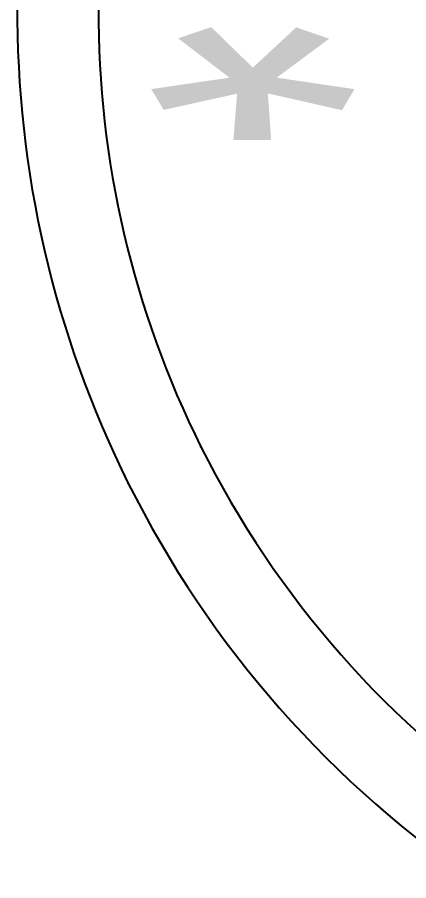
# Model space of a CAD drawing. Extents: x 180421 to 182279, y 668879 to 669787.
# Drawn here: x 180568.67 to 180574.27, y 669602.33 to 669614.68 of the extents above; entities that cross this region are included whole.
import ezdxf
from ezdxf.enums import TextEntityAlignment as Align

# ---------------------------------------------------------------- set-up
doc = ezdxf.new("R2010")
doc.units = 0
doc.header["$LTSCALE"] = 2.5
doc.header["$MEASUREMENT"] = 0
doc.layers.add('KOTERET', color=1, linetype='CONTINUOUS')
doc.styles.get("Standard").update_dxf_attribs({"font": 'heb.shx', "height": 0.5})

msp = doc.modelspace()

# ---------------------------------------------------------------- linework, layer by layer
at = {"layer": 'KOTERET', "color": 1, "linetype": 'Continuous'}
for points in [[(180622.082, 669630.226, 0.06433), (180609.34, 669633.742, 0.055067), (180598.018, 669634.079, 0.081051), (180584.644, 669631.329, 0.05642), (180576.172, 669626.949, 0.170965), (180569.659, 669619.353, 0.076819), (180568.667, 669614.862, 0.118306), (180570.255, 669608.016, 0.129737), (180575.333, 669602.247, 0.070189), (180585.272, 669597.011, 0.047922), (180592.724, 669595.116, 0.049022), (180603.392, 669594.351, 0.072792), (180618.994, 669597.053, 0.1248), (180629.244, 669602.659, 0.103709), (180634.876, 669610.623, 0.036886), (180635.288, 669612.37, 0.106536), (180635.003, 669617.495, 0.106243), (180629.936, 669625.233, 0.106919), (180622.082, 669630.226)], [(180592.914, 669596.261, 0.049045), (180603.36, 669595.512, 0.072972), (180618.667, 669598.172, 0.125195), (180628.452, 669603.508, 0.103069), (180633.789, 669611.03, 0.035565), (180634.142, 669612.555, 0.105225), (180633.899, 669617.136, 0.105504), (180629.123, 669624.41, 0.107235), (180621.659, 669629.15, 0.064474), (180609.177, 669632.591, 0.055181), (180598.087, 669632.923, 0.081162), (180585.061, 669630.247, 0.05669), (180576.784, 669625.962, 0.171614), (180570.741, 669618.936, 0.076301), (180569.828, 669614.819, 0.117637), (180571.295, 669608.538, 0.130118), (180575.998, 669603.202, 0.070334), (180585.668, 669598.103, 0.047983), (180592.914, 669596.261)]]:
    msp.add_lwpolyline(points, format="xyb", dxfattribs=at)
at = {"layer": 'KOTERET', "color": 1}
for p in [(180571.295, 669608.538), (180570.255, 669608.016)]:
    msp.add_point(p, dxfattribs=at)

# ---------------------------------------------------------------- texts
at = {"layer": 'KOTERET', "color": 1, "width": 1.5}
msp.add_text('*', height=3.167, rotation=180, dxfattribs=at).set_placement((180573.623, 669616.091), (180570.456, 669616.091), align=Align.FIT)

doc.saveas('drawing.dxf')
